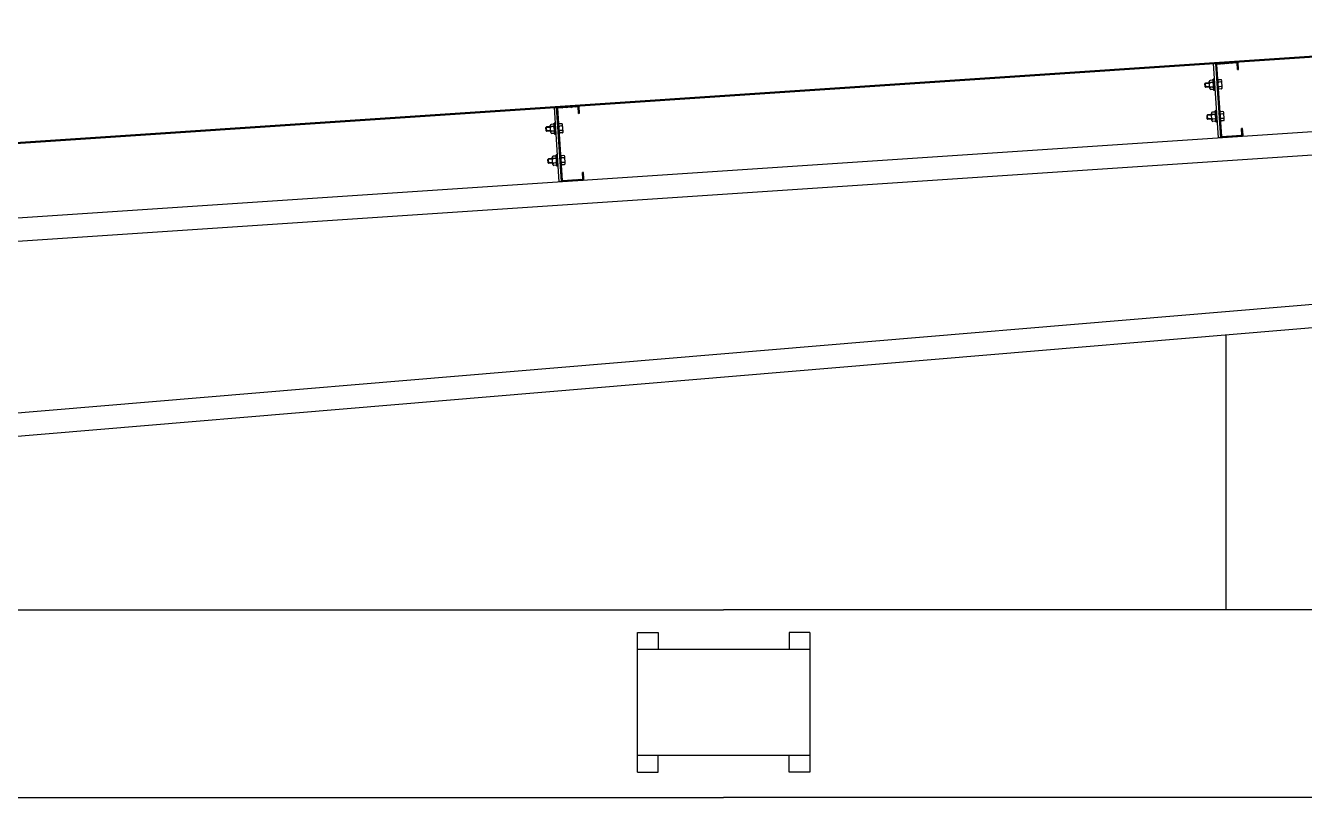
# Model space of a CAD drawing. Extents: x 3335981 to 3441081, y -1359715 to -1003315.
# Drawn here: x 3352496 to 3355244, y -1306500 to -1304841 of the extents above; entities that cross this region are included whole.
import ezdxf

# ---------------------------------------------------------------- set-up
doc = ezdxf.new("R2010")
doc.units = 0
doc.header["$LTSCALE"] = 1000
doc.header["$MEASUREMENT"] = 0
doc.linetypes.add('DASHED2', pattern=[0.375, 0.25, -0.125])
doc.layers.get('0').update_dxf_attribs({"color": 2})
doc.layers.add('XX1', color=7, linetype='Continuous')
doc.layers.add('柱子', color=3, linetype='Continuous')

# ---------------------------------------------------------------- blocks, each defined once
blk = doc.blocks.new('LTB')
h = blk.add_hatch()
h.set_pattern_fill('ANSI31', color=256, scale=5, angle=-87.0445, style=0)
h.set_pattern_definition([(317.955538, (32563.169, -46224.764), (5.3158, 5.8945887), [])])
h.paths.add_polyline_path([(49137.1, -75405.4), (49140.1, -75405.2), (49139.2, -75388.3, 0.414214), (49136.1, -75385.4), (49082.2, -75388.2, 0.414214), (49079.3, -75391.3), (49089.1, -75581.1, 0.414214), (49092.3, -75583.9), (49146.2, -75581.1, 0.414214), (49149, -75578), (49148.2, -75561), (49145.2, -75561.2), (49146, -75578.2), (49092.1, -75580.9), (49082.3, -75391.2), (49136.3, -75388.4)])
for p, q in [((49079.2, -75388.3), (49073.2, -75388.7)), ((49073.2, -75388.7), (49083.3, -75584.4)), ((49079.2, -75388.3), (49089.3, -75584.1)), ((49136.1, -75385.4), (49082.2, -75388.2)), ((49136.3, -75388.4), (49082.3, -75391.2)), ((49137.1, -75405.4), (49136.3, -75388.4)), ((49140.1, -75405.2), (49139.2, -75388.3)), ((49082.3, -75391.2), (49092.1, -75580.9)), ((49137.1, -75405.4), (49140.1, -75405.2)), ((49089.3, -75584.1), (49083.3, -75584.4)), ((49092.1, -75580.9), (49146, -75578.2)), ((49092.3, -75583.9), (49146.2, -75581.1)), ((49148.2, -75561), (49145.2, -75561.2)), ((49146, -75578.2), (49145.2, -75561.2)), ((49149, -75578), (49148.2, -75561))]:
    blk.add_line(p, q)
for centre, start, end in [((49082.3, -75391.2), 92.9555, 182.9555), ((49136.3, -75388.4), 2.9555, 92.9555), ((49092.1, -75580.9), 182.9555, 272.9555), ((49146, -75578.2), 272.9555, 2.9555)]:
    blk.add_arc(centre, 3, start, end)
at = {"layer": 'XX1', "color": 7}
for p, q in [((49052.5, -75439.8), (49050.9, -75441.5)), ((49051.4, -75450.2), (49050.9, -75441.5)), ((49053.1, -75451.8), (49051.4, -75450.2)), ((49062.6, -75439.3), (49052.5, -75439.8)), ((49063.2, -75451.3), (49053.1, -75451.8)), ((49063.4, -75454.6), (49062.4, -75436)), ((49070.1, -75432.9), (49065, -75433.1)), ((49070.4, -75438.9), (49065.3, -75439.1)), ((49071, -75450.9), (49065.9, -75451.1)), ((49075.3, -75429.6), (49072.6, -75429.7)), ((49072.9, -75435.4), (49072.6, -75429.7)), ((49073.9, -75454), (49072.9, -75435.4)), ((49074.1, -75459.7), (49073.9, -75454)), ((49076.8, -75459.6), (49075.3, -75429.6)), ((49076.5, -75453.9), (49075.6, -75435.3)), ((49092.2, -75431.7), (49084.4, -75432.1)), ((49085.7, -75456.1), (49084.4, -75432.1)), ((49093.5, -75455.7), (49085.7, -75456.1)), ((49092.5, -75437.7), (49087.4, -75438)), ((49093.2, -75449.7), (49088.1, -75450)), ((49096, -75452.9), (49095.1, -75434.3)), ((49071.3, -75456.8), (49066.2, -75457.1)), ((49076.8, -75459.6), (49074.1, -75459.7)), ((49056.8, -75523.7), (49055.2, -75525.4)), ((49066.9, -75523.2), (49056.8, -75523.7)), ((49067.7, -75538.4), (49066.7, -75519.9)), ((49074.4, -75516.8), (49069.3, -75517)), ((49074.7, -75522.8), (49069.6, -75523)), ((49079.6, -75513.5), (49076.9, -75513.6)), ((49077.2, -75519.3), (49076.9, -75513.6)), ((49078.2, -75537.9), (49077.2, -75519.3)), ((49081.2, -75543.5), (49079.6, -75513.5)), ((49080.9, -75537.8), (49079.9, -75519.2)), ((49096.6, -75515.6), (49088.8, -75516)), ((49090, -75540), (49088.8, -75516)), ((49096.9, -75521.6), (49091.8, -75521.9)), ((49100.4, -75536.8), (49099.4, -75518.2)), ((49055.7, -75534.1), (49055.2, -75525.4)), ((49057.4, -75535.7), (49055.7, -75534.1)), ((49067.5, -75535.1), (49057.4, -75535.7)), ((49075.3, -75534.7), (49070.2, -75535)), ((49075.6, -75540.7), (49070.5, -75541)), ((49078.5, -75543.6), (49078.2, -75537.9)), ((49081.2, -75543.5), (49078.5, -75543.6)), ((49097.8, -75539.6), (49090, -75540)), ((49097.5, -75533.6), (49092.4, -75533.9))]:
    blk.add_line(p, q, dxfattribs=at)
at = {"layer": 'XX1', "color": 7, "linetype": 'Continuous'}
for p, q in [((49062.7, -75440.9), (49050.9, -75441.5)), ((49063.1, -75449.6), (49051.4, -75450.2)), ((49067, -75524.8), (49055.2, -75525.4)), ((49067.4, -75533.5), (49055.7, -75534.1))]:
    blk.add_line(p, q, dxfattribs=at)
at = {"layer": 'XX1', "color": 7, "linetype": 'DASHED2'}
for p, q in [((49053.1, -75451.8), (49052.5, -75439.8)), ((49057.4, -75535.7), (49056.8, -75523.7))]:
    blk.add_line(p, q, dxfattribs=at)
at = {"layer": 'XX1', "color": 7}
for centre, start, end in [((49065.1, -75435.8), 92.9555, 182.9555), ((49065.1, -75436.4), 182.9555, 272.9555), ((49065.4, -75441.8), 92.9555, 182.9555), ((49065.8, -75448.4), 182.9555, 272.9555), ((49066, -75453.8), 92.9555, 182.9555), ((49066.1, -75454.4), 182.9555, 272.9555), ((49070.2, -75435.6), 2.9555, 92.9555), ((49070.2, -75436.2), 272.9555, 2.9555), ((49070.5, -75441.6), 2.9555, 92.9555), ((49070.8, -75448.2), 272.9555, 2.9555), ((49071.1, -75453.5), 2.9555, 92.9555), ((49071.2, -75454.1), 272.9555, 2.9555), ((49087.3, -75434.7), 92.9555, 182.9555), ((49087.3, -75435.3), 182.9555, 272.9555), ((49087.6, -75440.7), 92.9555, 182.9555), ((49087.9, -75447.3), 182.9555, 272.9555), ((49088.2, -75452.7), 92.9555, 182.9555), ((49088.2, -75453.3), 182.9555, 272.9555), ((49092.4, -75434.4), 2.9555, 92.9555), ((49092.4, -75435), 272.9555, 2.9555), ((49092.7, -75440.4), 2.9555, 92.9555), ((49093, -75447), 272.9555, 2.9555), ((49093.3, -75452.4), 2.9555, 92.9555), ((49093.3, -75453), 272.9555, 2.9555), ((49069.4, -75519.7), 92.9555, 182.9555), ((49069.5, -75520.3), 182.9555, 272.9555), ((49069.7, -75525.7), 92.9555, 182.9555), ((49074.5, -75519.5), 2.9555, 92.9555), ((49074.6, -75520.1), 272.9555, 2.9555), ((49074.8, -75525.5), 2.9555, 92.9555), ((49091.6, -75518.6), 92.9555, 182.9555), ((49091.6, -75519.2), 182.9555, 272.9555), ((49091.9, -75524.6), 92.9555, 182.9555), ((49096.7, -75518.3), 2.9555, 92.9555), ((49096.7, -75518.9), 272.9555, 2.9555), ((49097, -75524.3), 2.9555, 92.9555), ((49070.1, -75532.3), 182.9555, 272.9555), ((49070.4, -75537.7), 92.9555, 182.9555), ((49070.4, -75538.3), 182.9555, 272.9555), ((49075.2, -75532), 272.9555, 2.9555), ((49075.5, -75537.4), 2.9555, 92.9555), ((49075.5, -75538), 272.9555, 2.9555), ((49092.3, -75531.2), 182.9555, 272.9555), ((49092.5, -75536.6), 92.9555, 182.9555), ((49092.6, -75537.2), 182.9555, 272.9555), ((49097.3, -75530.9), 272.9555, 2.9555), ((49097.6, -75536.3), 2.9555, 92.9555), ((49097.7, -75536.9), 272.9555, 2.9555)]:
    blk.add_arc(centre, 2.7, start, end, dxfattribs=at)
blk = doc.blocks.new('GJ')
at = {"layer": '柱子'}
for p, q in [((3220200.3, -1314878.3, 2), (3228750.4, -1314308.1, 2)), ((3220200.3, -1314928.4, 2), (3228753.7, -1314358, 2)), ((3220200.3, -1315326, 2), (3228770.4, -1314608.3, 2)), ((3220200.3, -1315376.2, 2), (3228773.7, -1314658.2, 2))]:
    blk.add_line(p, q, dxfattribs=at)
at = {"xscale": 0.8172506046481919, "yscale": 0.8172506046481919, "zscale": 0.8172506046481919, "rotation": 0.8410850209909551}
for p in [(3183477.1, -1253416.1, 2), (3182060.8, -1253510.6, 2)]:
    blk.add_blockref('LTB', p, dxfattribs=at)
blk = doc.blocks.new('DC')
for p, q in [((3479298.7, -1377422.8), (3481359.1, -1377422.8)), ((3491199.4, -1377422.8), (3481359.1, -1377422.8)), ((3481174.1, -1377771.2), (3481174.1, -1377471.2)), ((3481174.1, -1377471.2), (3481218.1, -1377471.2)), ((3481218.1, -1377471.2), (3481218.1, -1377506.8)), ((3481544.2, -1377471.2), (3481500.2, -1377471.2)), ((3481500.2, -1377471.2), (3481500.2, -1377506.8)), ((3481544.2, -1377471.2), (3481544.2, -1377771.2)), ((3481174.1, -1377506.8), (3481544.2, -1377506.8)), ((3481544.2, -1377735.7), (3481174.1, -1377735.7)), ((3481218.1, -1377771.2), (3481218.1, -1377735.7)), ((3481500.2, -1377771.2), (3481500.2, -1377735.7)), ((3481174.1, -1377771.2), (3481218.1, -1377771.2)), ((3481544.2, -1377771.2), (3481500.2, -1377771.2)), ((3478680.2, -1377825.6), (3481359.1, -1377825.6)), ((3491817.9, -1377825.6), (3481359.1, -1377825.6))]:
    blk.add_line(p, q)

msp = doc.modelspace()

# ---------------------------------------------------------------- linework, layer by layer
at = {"linetype": 'ByBlock', "lineweight": 50, "ltscale": 0.01}
msp.add_line((3350727.1, -1305210.8), (3365226.3, -1304243.9), dxfattribs=at)
at = {"linetype": 'ByBlock', "ltscale": 0.01}
msp.add_line((3355076.3, -1306097), (3355076.3, -1305505.7), dxfattribs=at)

# ---------------------------------------------------------------- block references
at = {"linetype": 'ByBlock'}
for name, p in [('GJ', (130566, 9509.5, -2)), ('DC', (-127362.7, 71325.8))]:
    msp.add_blockref(name, p, dxfattribs=at)

doc.saveas('drawing.dxf')
